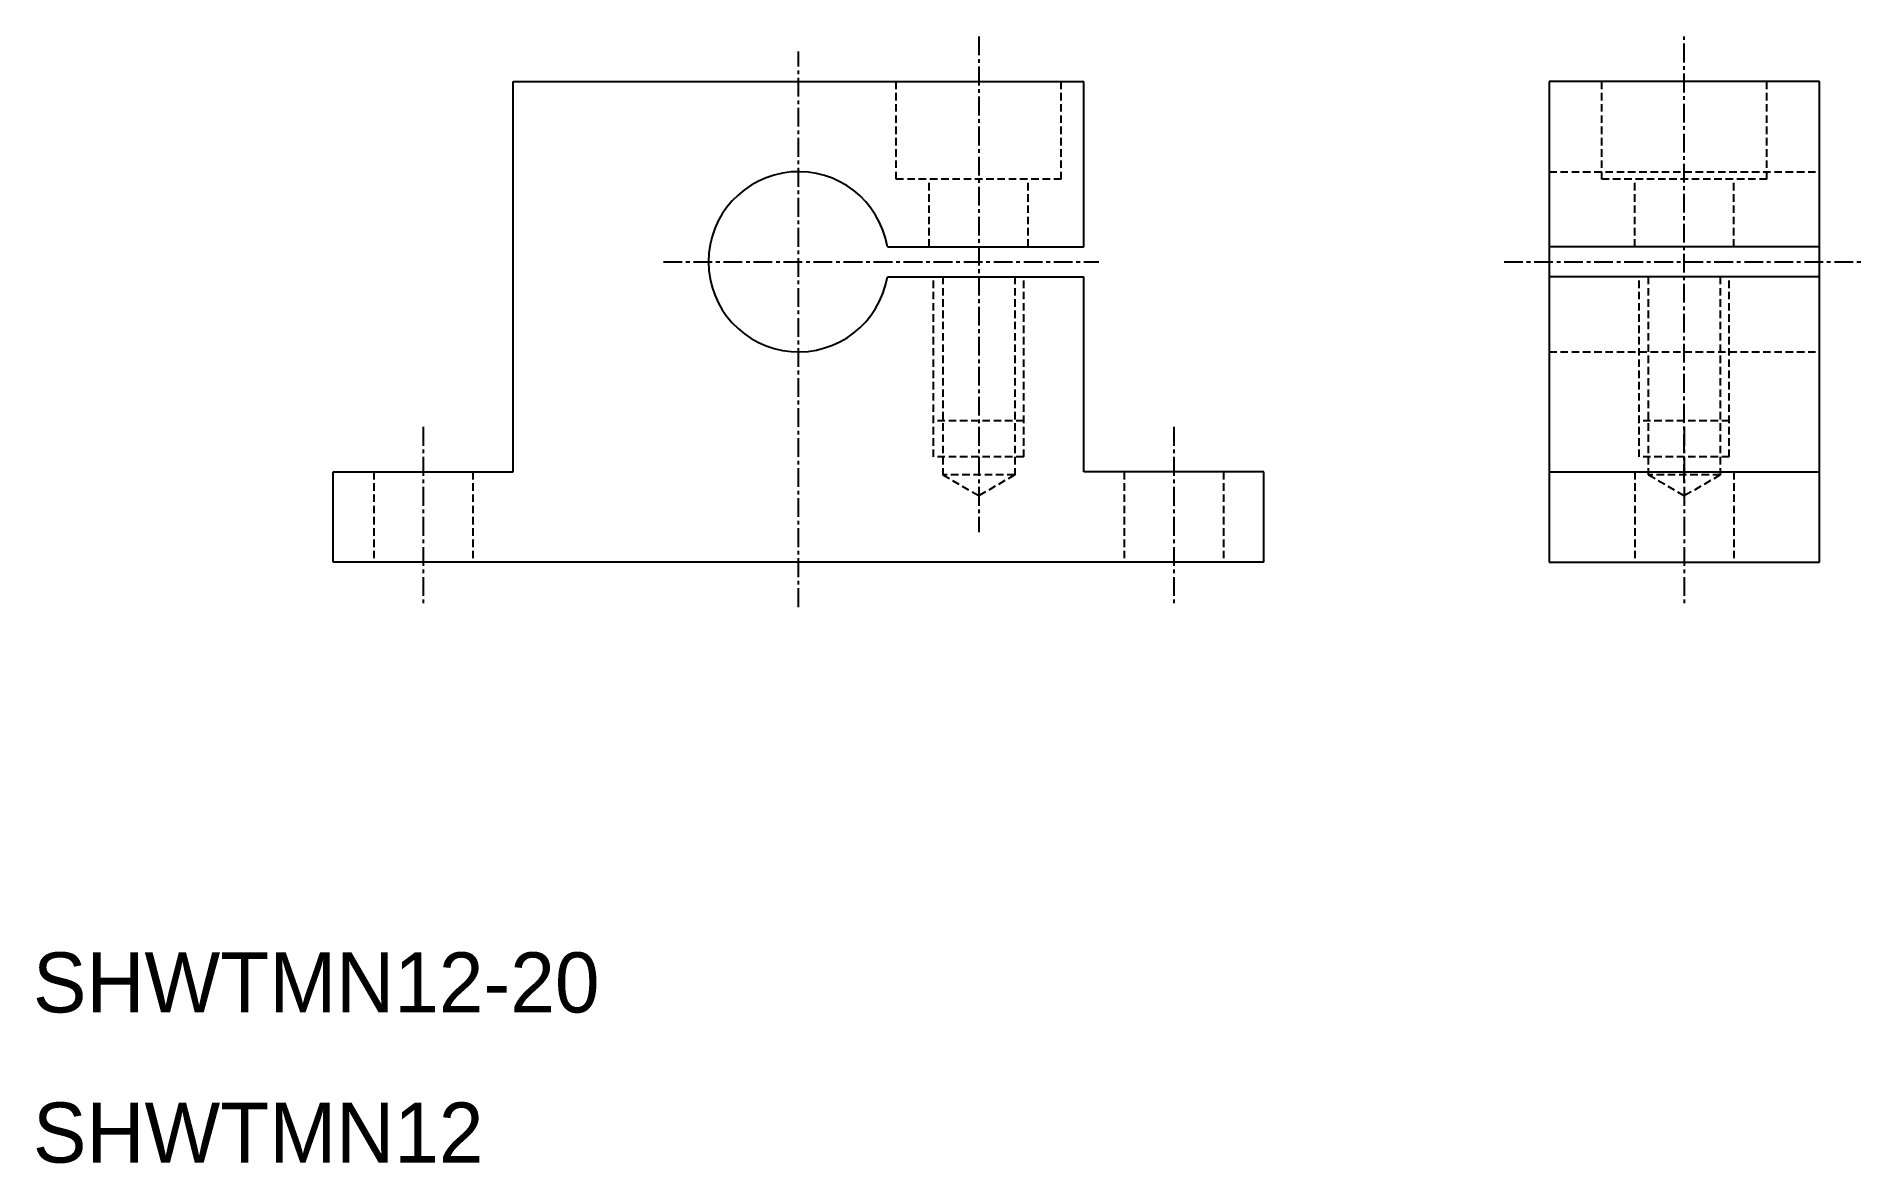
# Model space of a CAD drawing. Extents: x 10 to 132, y 10 to 85.
import ezdxf

# ---------------------------------------------------------------- set-up
doc = ezdxf.new("R2010")
doc.units = 0
doc.linetypes.add('CENTER', pattern=[2, 1.25, -0.25, 0.25, -0.25])
doc.linetypes.add('DASHED', pattern=[0.75, 0.5, -0.25])
doc.layers.get('0').update_dxf_attribs({"linetype": 'CONTINUOUS'})
doc.layers.add('CENTER', color=1, linetype='CENTER')

msp = doc.modelspace()

# ---------------------------------------------------------------- linework, layer by layer
at = {"color": 7, "linetype": 'CONTINUOUS'}
for p, q in [((42, 56), (42, 82)), ((42, 82), (61, 82)), ((61, 82), (80, 82)), ((80, 71), (80, 82)), ((111, 82), (111, 50)), ((129, 82), (111, 82)), ((129, 50), (129, 82)), ((66.92, 71), (80, 71)), ((129, 71), (111, 71)), ((66.92, 69), (80, 69)), ((80, 56), (80, 69)), ((129, 69), (111, 69)), ((30, 56), (42, 56)), ((30, 50), (30, 56)), ((92, 56), (80, 56)), ((92, 50), (92, 56)), ((111, 56), (129, 56)), ((92, 50), (30, 50)), ((111, 50), (129, 50))]:
    msp.add_line(p, q, dxfattribs=at)
at = {"color": 3, "linetype": 'DASHED'}
for p, q in [((67.5, 75.5), (67.5, 82)), ((78.5, 75.5), (78.5, 82)), ((114.5, 75.5), (114.5, 82)), ((125.5, 75.5), (125.5, 82)), ((78.5, 75.5), (67.5, 75.5)), ((69.7, 71), (69.7, 75.5)), ((76.3, 71), (76.3, 75.5)), ((111, 76), (129, 76)), ((125.5, 75.5), (114.5, 75.5)), ((116.7, 71), (116.7, 75.5)), ((123.3, 71), (123.3, 75.5)), ((70, 57), (70, 69)), ((70.6, 69), (70.6, 55.8)), ((75.4, 69), (75.4, 55.8)), ((76, 57), (76, 69)), ((117, 57), (117, 69)), ((117.6, 69), (117.6, 55.8)), ((122.4, 69), (122.4, 55.8)), ((123, 57), (123, 69)), ((111, 64), (129, 64)), ((76, 59.4), (70, 59.4)), ((123, 59.4), (117, 59.4)), ((76, 57), (70, 57)), ((123, 57), (117, 57)), ((32.7, 56), (32.7, 50)), ((39.3, 56), (39.3, 50)), ((73, 54.41), (70.6, 55.8)), ((75.4, 55.8), (70.6, 55.8)), ((75.4, 55.8), (73, 54.41)), ((82.7, 56), (82.7, 50)), ((89.3, 56), (89.3, 50)), ((116.7, 56), (116.7, 50)), ((122.4, 55.8), (117.6, 55.8)), ((120, 54.41), (117.6, 55.8)), ((122.4, 55.8), (120, 54.41)), ((123.3, 56), (123.3, 50))]:
    msp.add_line(p, q, dxfattribs=at)
at = {"color": 7, "linetype": 'CONTINUOUS'}
msp.add_arc((61, 70), 6, 9.5941, 350.4059, dxfattribs=at)
at = {"layer": 'CENTER', "color": 1, "linetype": 'CENTER'}
for p, q in [((73, 85), (73, 52)), ((120, 55.28), (120, 85)), ((61, 47), (61, 84)), ((52, 70), (81, 70)), ((108, 70), (132, 70)), ((36, 59), (36, 47)), ((86, 59), (86, 47)), ((120, 59), (120, 47))]:
    msp.add_line(p, q, dxfattribs=at)

# ---------------------------------------------------------------- texts
at = {"color": 7, "linetype": 'CONTINUOUS'}
for s, p in [('SHWTMN12-20', (10, 20)), ('SHWTMN12', (10, 10))]:
    msp.add_text(s, height=4, dxfattribs=at).set_placement(p)

doc.saveas('drawing.dxf')
